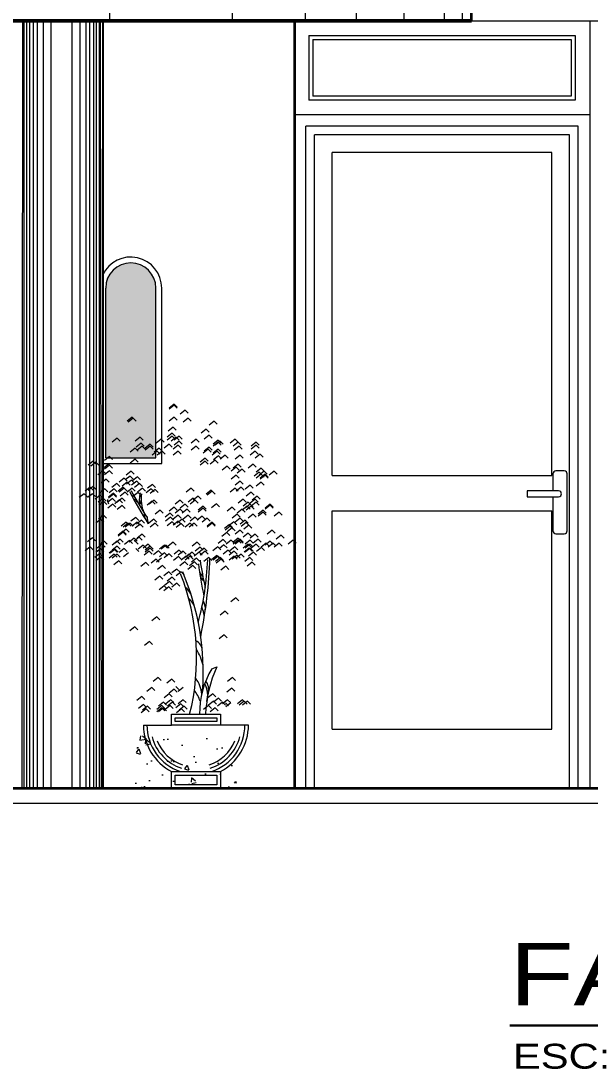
# Model space of a CAD drawing. Header units: millimetres. Extents: x 2033 to 2295, y 1536 to 1691.
# Drawn here: x 2140.839 to 2142.767, y 1627.214 to 1630.765 of the extents above; entities that cross this region are included whole.
import ezdxf

# ---------------------------------------------------------------- set-up
doc = ezdxf.new("R2010")
doc.units = ezdxf.units.MM
for name, color, linetype, lineweight in [('Detalles', 245, 'Continuous', 13), ('FACHADA', 40, 'Continuous', 35), ('muroalto', 12, 'Continuous', 50), ('murolejos', 73, 'Continuous', 18), ('MUROS BAJOS', 80, 'Continuous', 25), ('NPT', 63, 'Continuous', 15), ('Puertas y ventanas', 163, 'Continuous', 5), ('Texto S.', 7, 'Continuous', 30), ('Texturas', 8, 'Continuous', 0), ('texturasde piso', 252, 'Continuous', 0), ('Verde', 58, 'Continuous', 13)]:
    doc.layers.add(name, color=color, linetype=linetype, lineweight=lineweight)
doc.styles.add('Sta. Luisa 75 delg', font='arial.ttf', dxfattribs={"width": 1.2, "height": 0.1})

# ---------------------------------------------------------------- blocks, each defined once
blk = doc.blocks.new('verdes')
for p, q in [((738.1082, 510.6517), (738.0797, 510.6289)), ((738.1082, 510.646), (738.0797, 510.6232)), ((738.1254, 510.6346), (738.1082, 510.6517)), ((738.1254, 510.6289), (738.1082, 510.646)), ((738.1711, 510.6175), (738.1425, 510.5947)), ((738.1882, 510.6004), (738.1711, 510.6175)), ((737.8684, 510.5775), (737.8399, 510.5547)), ((737.8741, 510.5718), (737.8456, 510.549)), ((737.8855, 510.5604), (737.8684, 510.5775)), ((737.8912, 510.5547), (737.8741, 510.5718)), ((738.1082, 510.5775), (738.0797, 510.5547)), ((738.1254, 510.5604), (738.1082, 510.5775)), ((738.1882, 510.5718), (738.1596, 510.549)), ((738.2053, 510.5547), (738.1882, 510.5718)), ((738.3367, 510.5547), (738.3081, 510.5319)), ((738.3367, 510.5547), (738.3081, 510.5319)), ((738.3538, 510.5376), (738.3367, 510.5547)), ((738.3538, 510.5376), (738.3367, 510.5547)), ((738.1025, 510.5206), (738.074, 510.4978)), ((738.1197, 510.5035), (738.1025, 510.5206)), ((738.291, 510.5092), (738.2624, 510.4864)), ((738.3081, 510.4921), (738.291, 510.5092)), ((737.7828, 510.4579), (737.7542, 510.435)), ((737.7999, 510.4407), (737.7828, 510.4579)), ((737.9141, 510.4636), (737.8855, 510.4407)), ((737.9198, 510.4293), (737.8912, 510.4065)), ((737.9312, 510.4464), (737.9141, 510.4636)), ((737.9369, 510.4122), (737.9198, 510.4293)), ((738.034, 510.4522), (738.0055, 510.4293)), ((738.0511, 510.435), (738.034, 510.4522)), ((738.0968, 510.4864), (738.0683, 510.4636)), ((738.0968, 510.4693), (738.0683, 510.4464)), ((738.1197, 510.4636), (738.0911, 510.4407)), ((738.114, 510.4693), (738.0968, 510.4864)), ((738.114, 510.4522), (738.0968, 510.4693)), ((738.1368, 510.4693), (738.1082, 510.4464)), ((738.1368, 510.4407), (738.1082, 510.4179)), ((738.1368, 510.4464), (738.1197, 510.4636)), ((738.1539, 510.4522), (738.1368, 510.4693)), ((738.1539, 510.4236), (738.1368, 510.4407)), ((738.2339, 510.4522), (738.2053, 510.4293)), ((738.251, 510.435), (738.2339, 510.4522)), ((738.3081, 510.475), (738.2796, 510.4522)), ((738.3252, 510.4579), (738.3081, 510.475)), ((738.3595, 510.4464), (738.331, 510.4236)), ((738.3595, 510.435), (738.331, 510.4122)), ((738.3709, 510.4407), (738.3424, 510.4179)), ((738.3766, 510.4293), (738.3595, 510.4464)), ((738.3766, 510.4179), (738.3595, 510.435)), ((738.3881, 510.4236), (738.3709, 510.4407)), ((738.4566, 510.4522), (738.428, 510.4293)), ((738.4737, 510.435), (738.4452, 510.4122)), ((738.4737, 510.435), (738.4566, 510.4522)), ((738.4908, 510.4179), (738.4737, 510.435)), ((738.5765, 510.435), (738.548, 510.4122)), ((738.5936, 510.4179), (738.5765, 510.435)), ((737.8855, 510.4008), (737.857, 510.378)), ((737.9027, 510.3837), (737.8855, 510.4008)), ((737.9255, 510.4122), (737.897, 510.3894)), ((737.9426, 510.3951), (737.9255, 510.4122)), ((737.9712, 510.4236), (737.9426, 510.4008)), ((737.9712, 510.4122), (737.9426, 510.3894)), ((737.9883, 510.4065), (737.9712, 510.4236)), ((737.9883, 510.3951), (737.9712, 510.4122)), ((738.0112, 510.3837), (737.9826, 510.3608)), ((738.0226, 510.4008), (737.994, 510.378)), ((738.0283, 510.3666), (738.0112, 510.3837)), ((738.0397, 510.3837), (738.0112, 510.3608)), ((738.0397, 510.3837), (738.0226, 510.4008)), ((738.0569, 510.3666), (738.0397, 510.3837)), ((738.0797, 510.4236), (738.0511, 510.4008)), ((738.0968, 510.4065), (738.0797, 510.4236)), ((738.1311, 510.4179), (738.1025, 510.3951)), ((738.1311, 510.3837), (738.1025, 510.3608)), ((738.1482, 510.4008), (738.1311, 510.4179)), ((738.1482, 510.3666), (738.1311, 510.3837)), ((738.2339, 510.4122), (738.2053, 510.3894)), ((738.251, 510.3951), (738.2339, 510.4122)), ((738.3024, 510.3951), (738.2739, 510.3723)), ((738.3081, 510.4065), (738.2796, 510.3837)), ((738.3195, 510.378), (738.3024, 510.3951)), ((738.3252, 510.3894), (738.3081, 510.4065)), ((738.3538, 510.3837), (738.3252, 510.3608)), ((738.3595, 510.3951), (738.331, 510.3723)), ((738.3709, 510.3666), (738.3538, 510.3837)), ((738.3766, 510.378), (738.3595, 510.3951)), ((738.4794, 510.4122), (738.4509, 510.3894)), ((738.4966, 510.3951), (738.4794, 510.4122)), ((738.5708, 510.3837), (738.5422, 510.3608)), ((738.5765, 510.4179), (738.548, 510.3951)), ((738.5879, 510.3666), (738.5708, 510.3837)), ((738.5936, 510.4008), (738.5765, 510.4179)), ((737.645, 510.3258), (737.6165, 510.3029)), ((737.6616, 510.3203), (737.633, 510.2974)), ((737.6622, 510.3086), (737.645, 510.3258)), ((737.6787, 510.3031), (737.6616, 510.3203)), ((737.7332, 510.3092), (737.7046, 510.2864)), ((737.7387, 510.3533), (737.7101, 510.3305)), ((737.7503, 510.2921), (737.7332, 510.3092)), ((737.7558, 510.3362), (737.7387, 510.3533)), ((737.8855, 510.338), (737.857, 510.3152)), ((737.9027, 510.3209), (737.8855, 510.338)), ((738.2853, 510.3437), (738.2567, 510.3209)), ((738.2853, 510.3437), (738.2567, 510.3209)), ((738.2853, 510.3266), (738.2567, 510.3038)), ((738.3024, 510.3266), (738.2853, 510.3437)), ((738.3024, 510.3266), (738.2853, 510.3437)), ((738.3024, 510.3095), (738.2853, 510.3266)), ((738.3422, 510.3318), (738.3136, 510.309)), ((738.3626, 510.3573), (738.334, 510.3345)), ((738.3593, 510.3147), (738.3422, 510.3318)), ((738.3797, 510.3402), (738.3626, 510.3573)), ((738.3995, 510.3608), (738.3709, 510.338)), ((738.4166, 510.3437), (738.3995, 510.3608)), ((738.4737, 510.3095), (738.4452, 510.2867)), ((738.4851, 510.3608), (738.4566, 510.338)), ((738.4908, 510.2924), (738.4737, 510.3095)), ((738.5023, 510.3437), (738.4851, 510.3608)), ((738.5594, 510.3095), (738.5308, 510.2867)), ((738.5765, 510.2924), (738.5594, 510.3095)), ((738.5993, 510.3666), (738.5708, 510.3437)), ((738.6165, 510.3494), (738.5993, 510.3666)), ((737.7001, 510.2707), (737.6716, 510.2479)), ((737.7173, 510.2536), (737.7001, 510.2707)), ((737.7387, 510.3037), (737.7101, 510.2809)), ((737.7387, 510.2707), (737.7101, 510.2479)), ((737.7558, 510.2866), (737.7387, 510.3037)), ((737.7558, 510.2536), (737.7387, 510.2707)), ((737.8625, 510.2695), (737.834, 510.2467)), ((737.8796, 510.2524), (737.8625, 510.2695)), ((738.4109, 510.2981), (738.3824, 510.2752)), ((738.428, 510.281), (738.4109, 510.2981)), ((738.4623, 510.2924), (738.4337, 510.2695)), ((738.4794, 510.2752), (738.4623, 510.2924)), ((738.4966, 510.281), (738.468, 510.2581)), ((738.5137, 510.2638), (738.4966, 510.281)), ((738.5936, 510.2638), (738.5651, 510.241)), ((738.6051, 510.2867), (738.5765, 510.2638)), ((738.6051, 510.2524), (738.5765, 510.2296)), ((738.6222, 510.2695), (738.5936, 510.2467)), ((738.6108, 510.2467), (738.5936, 510.2638)), ((738.6279, 510.2524), (738.5993, 510.2296)), ((738.6279, 510.2524), (738.5993, 510.2296)), ((738.6222, 510.2695), (738.6051, 510.2867)), ((738.6222, 510.2353), (738.6051, 510.2524)), ((738.6393, 510.2524), (738.6222, 510.2695)), ((738.645, 510.2353), (738.6279, 510.2524)), ((738.645, 510.2353), (738.6279, 510.2524)), ((738.6793, 510.2695), (738.6507, 510.2467)), ((738.6964, 510.2524), (738.6793, 510.2695)), ((737.7199, 510.2239), (737.6914, 510.2011)), ((737.7371, 510.2068), (737.7199, 510.2239)), ((737.7816, 510.1994), (737.753, 510.1766)), ((737.7987, 510.1823), (737.7816, 510.1994)), ((737.8227, 510.2296), (737.7942, 510.2068)), ((737.8399, 510.2068), (737.8113, 510.1839)), ((737.8399, 510.2125), (737.8227, 510.2296)), ((737.8565, 510.2417), (737.828, 510.2189)), ((737.8645, 510.2179), (737.8359, 510.1951)), ((737.857, 510.1896), (737.8399, 510.2068)), ((737.8737, 510.2246), (737.8565, 510.2417)), ((737.8816, 510.2008), (737.8645, 510.2179)), ((737.8943, 510.212), (737.8657, 510.1891)), ((737.8982, 510.2378), (737.8697, 510.2149)), ((737.9102, 510.1981), (737.8816, 510.1753)), ((737.9114, 510.1949), (737.8943, 510.212)), ((737.9154, 510.2207), (737.8982, 510.2378)), ((737.9273, 510.181), (737.9102, 510.1981)), ((737.9856, 510.1941), (737.9571, 510.1713)), ((738.0027, 510.177), (737.9856, 510.1941)), ((738.4623, 510.2467), (738.4337, 510.2239)), ((738.4851, 510.2125), (738.4566, 510.1896)), ((738.4794, 510.2296), (738.4623, 510.2467)), ((738.5023, 510.1954), (738.4851, 510.2125)), ((738.5422, 510.1896), (738.5137, 510.1668)), ((738.5594, 510.1725), (738.5422, 510.1896)), ((738.6051, 510.2068), (738.5765, 510.1839)), ((738.6279, 510.2467), (738.5993, 510.2239)), ((738.6222, 510.1896), (738.6051, 510.2068)), ((738.645, 510.2296), (738.6279, 510.2467)), ((737.5949, 510.1408), (737.5664, 510.118)), ((737.612, 510.1237), (737.5949, 510.1408)), ((737.6285, 510.1771), (737.6, 510.1543)), ((737.6418, 510.1408), (737.6132, 510.118)), ((737.645, 510.1826), (737.6165, 510.1598)), ((737.6457, 510.16), (737.6285, 510.1771)), ((737.6589, 510.1237), (737.6418, 510.1408)), ((737.6622, 510.1655), (737.645, 510.1826)), ((737.6857, 510.1326), (737.6571, 510.1098)), ((737.7121, 510.1689), (737.6835, 510.1461)), ((737.7028, 510.1155), (737.6857, 510.1326)), ((737.7292, 510.1518), (737.7121, 510.1689)), ((737.7612, 510.1434), (737.7326, 510.1206)), ((737.7612, 510.1383), (737.7326, 510.1155)), ((737.7663, 510.1689), (737.7377, 510.146)), ((737.7783, 510.1263), (737.7612, 510.1434)), ((737.7783, 510.1212), (737.7612, 510.1383)), ((737.7834, 510.1517), (737.7663, 510.1689)), ((737.817, 510.1782), (737.7885, 510.1554)), ((737.8227, 510.1725), (737.7942, 510.1497)), ((737.8284, 510.1497), (737.7999, 510.1269)), ((737.8284, 510.1497), (737.7999, 510.1269)), ((737.8341, 510.1611), (737.817, 510.1782)), ((737.8399, 510.1554), (737.8227, 510.1725)), ((737.8456, 510.1326), (737.8284, 510.1497)), ((737.8684, 510.1725), (737.8399, 510.1497)), ((737.8855, 510.1554), (737.8684, 510.1725)), ((737.902, 510.1479), (737.88, 510.1302)), ((737.928, 510.1723), (737.8995, 510.1495)), ((737.9191, 510.1308), (737.902, 510.1479)), ((737.9452, 510.1552), (737.928, 510.1723)), ((737.9777, 510.1683), (737.9491, 510.1455)), ((737.9995, 510.1644), (737.971, 510.1415)), ((737.9948, 510.1512), (737.9777, 510.1683)), ((738.0166, 510.1472), (737.9995, 510.1644)), ((738.2053, 510.1725), (738.1768, 510.1497)), ((738.2225, 510.1554), (738.2053, 510.1725)), ((738.3195, 510.1611), (738.291, 510.1383)), ((738.3252, 510.1554), (738.2967, 510.1326)), ((738.3367, 510.144), (738.3195, 510.1611)), ((738.3424, 510.1383), (738.3252, 510.1554)), ((738.4566, 510.1725), (738.428, 510.1497)), ((738.4737, 510.1554), (738.4566, 510.1725)), ((738.4908, 510.1782), (738.4623, 510.1554)), ((738.508, 510.1611), (738.4908, 510.1782)), ((738.548, 510.1497), (738.5194, 510.1269)), ((738.5651, 510.1326), (738.548, 510.1497)), ((737.7028, 510.1155), (737.6743, 510.0926)), ((737.7071, 510.0956), (737.6785, 510.0728)), ((737.7199, 510.0983), (737.7028, 510.1155)), ((737.7242, 510.0785), (737.7071, 510.0956)), ((737.7557, 510.1126), (737.7272, 510.0898)), ((737.7582, 510.081), (737.7296, 510.0582)), ((737.7729, 510.0955), (737.7557, 510.1126)), ((737.7753, 510.0639), (737.7582, 510.081)), ((737.7971, 510.1053), (737.7686, 510.0825)), ((737.8117, 510.1151), (737.7832, 510.0923)), ((737.8117, 510.0737), (737.7832, 510.0509)), ((737.8142, 510.0882), (737.7971, 510.1053)), ((737.8288, 510.098), (737.8117, 510.1151)), ((737.8288, 510.0566), (737.8117, 510.0737)), ((737.9826, 510.0983), (737.9541, 510.0755)), ((737.994, 510.104), (737.9655, 510.0812)), ((737.9997, 510.0812), (737.9826, 510.0983)), ((738.0112, 510.0869), (737.994, 510.104)), ((738.1425, 510.104), (738.114, 510.0812)), ((738.1596, 510.0869), (738.1425, 510.104)), ((738.1711, 510.0812), (738.1425, 510.0584)), ((738.1882, 510.0641), (738.1711, 510.0812)), ((738.2167, 510.1155), (738.1882, 510.0926)), ((738.2282, 510.104), (738.1996, 510.0812)), ((738.2453, 510.1269), (738.2167, 510.104)), ((738.2339, 510.0983), (738.2167, 510.1155)), ((738.2453, 510.0869), (738.2282, 510.104)), ((738.2624, 510.1098), (738.2453, 510.1269)), ((738.2739, 510.0698), (738.2453, 510.047)), ((738.291, 510.0527), (738.2739, 510.0698)), ((738.3501, 510.0836), (738.3215, 510.0607)), ((738.3672, 510.0664), (738.3501, 510.0836)), ((738.5023, 510.1098), (738.4737, 510.0869)), ((738.5251, 510.0698), (738.4966, 510.047)), ((738.5194, 510.0926), (738.5023, 510.1098)), ((738.5308, 510.0926), (738.5023, 510.0698)), ((738.5422, 510.0812), (738.5137, 510.0584)), ((738.548, 510.0698), (738.5194, 510.047)), ((738.5422, 510.0527), (738.5251, 510.0698)), ((738.548, 510.0755), (738.5308, 510.0926)), ((738.5708, 510.1098), (738.5422, 510.0869)), ((738.5594, 510.0641), (738.5422, 510.0812)), ((738.5765, 510.0926), (738.548, 510.0698)), ((738.5651, 510.0527), (738.548, 510.0698)), ((738.5822, 510.1269), (738.5537, 510.104)), ((738.5879, 510.0926), (738.5708, 510.1098)), ((738.5936, 510.0755), (738.5765, 510.0926)), ((738.5993, 510.1098), (738.5822, 510.1269)), ((738.6565, 510.0812), (738.6279, 510.0584)), ((738.6565, 510.0755), (738.6279, 510.0527)), ((738.6736, 510.0641), (738.6565, 510.0812)), ((738.6736, 510.0584), (738.6565, 510.0755)), ((737.7056, 510.0175), (737.6771, 509.9947)), ((737.7228, 510.0004), (737.7056, 510.0175)), ((738.0283, 510.047), (737.9997, 510.0242)), ((738.0454, 510.0299), (738.0283, 510.047)), ((738.0854, 510.0299), (738.0569, 510.007)), ((738.1082, 510.0641), (738.0797, 510.0413)), ((738.1025, 510.0127), (738.0854, 510.0299)), ((738.1311, 510.0184), (738.1025, 509.9956)), ((738.1254, 510.047), (738.1082, 510.0641)), ((738.1425, 510.0527), (738.114, 510.0299)), ((738.1482, 510.0013), (738.1311, 510.0184)), ((738.1596, 510.0356), (738.1425, 510.0527)), ((738.1825, 510.0527), (738.1539, 510.0299)), ((738.1882, 510.0184), (738.1596, 509.9956)), ((738.1996, 510.0356), (738.1825, 510.0527)), ((738.2053, 510.0013), (738.1882, 510.0184)), ((738.2681, 510.0127), (738.2396, 509.9899)), ((738.2739, 510.0584), (738.2453, 510.0356)), ((738.2739, 510.0584), (738.2453, 510.0356)), ((738.2853, 509.9956), (738.2681, 510.0127)), ((738.291, 510.0413), (738.2739, 510.0584)), ((738.291, 510.0413), (738.2739, 510.0584)), ((738.4395, 510.0641), (738.4109, 510.0413)), ((738.4566, 510.047), (738.4395, 510.0641)), ((738.468, 510.0242), (738.4395, 510.0013)), ((738.4966, 510.0527), (738.468, 510.0299)), ((738.4851, 510.007), (738.468, 510.0242)), ((738.5137, 510.0356), (738.4966, 510.0527)), ((738.5594, 510.0242), (738.5308, 510.0013)), ((738.5765, 510.007), (738.5594, 510.0242)), ((738.6165, 510.047), (738.5879, 510.0242)), ((738.6165, 510.0356), (738.5879, 510.0127)), ((738.6336, 510.0299), (738.6165, 510.047)), ((738.6336, 510.0184), (738.6165, 510.0356)), ((738.7078, 510.0356), (738.6793, 510.0127)), ((738.725, 510.0184), (738.7078, 510.0356)), ((737.6891, 509.9955), (737.6606, 509.9727)), ((737.7062, 509.9784), (737.6891, 509.9955)), ((737.8341, 509.9785), (737.8056, 509.9557)), ((737.8456, 509.9728), (737.817, 509.95)), ((737.857, 509.9728), (737.8284, 509.95)), ((737.8513, 509.9614), (737.8341, 509.9785)), ((737.8627, 509.9557), (737.8456, 509.9728)), ((737.8741, 509.9557), (737.857, 509.9728)), ((737.8896, 510.0056), (737.861, 509.9828)), ((737.8969, 509.9789), (737.8683, 509.9561)), ((737.9141, 509.9671), (737.8855, 509.9443)), ((737.9067, 509.9885), (737.8896, 510.0056)), ((737.9212, 509.9886), (737.8927, 509.9658)), ((737.914, 509.9618), (737.8969, 509.9789)), ((737.9312, 509.95), (737.9141, 509.9671)), ((737.9384, 509.9715), (737.9212, 509.9886)), ((737.9918, 509.9959), (737.9632, 509.9731)), ((737.9991, 509.9716), (737.9705, 509.9488)), ((738.0089, 509.9788), (737.9918, 509.9959)), ((738.0162, 509.9545), (737.9991, 509.9716)), ((738.0873, 510.0059), (738.0588, 509.983)), ((738.0975, 509.9804), (738.069, 509.9576)), ((738.1045, 509.9888), (738.0873, 510.0059)), ((738.1147, 509.9633), (738.0975, 509.9804)), ((738.1311, 509.9842), (738.1025, 509.9614)), ((738.1485, 509.9702), (738.1199, 509.9474)), ((738.1539, 509.9956), (738.1254, 509.9728)), ((738.1482, 509.9671), (738.1311, 509.9842)), ((738.1656, 509.9531), (738.1485, 509.9702)), ((738.1711, 509.9785), (738.1539, 509.9956)), ((738.1996, 509.9728), (738.1711, 509.95)), ((738.2225, 509.9728), (738.1939, 509.95)), ((738.2282, 510.007), (738.1996, 509.9842)), ((738.2167, 509.9557), (738.1996, 509.9728)), ((738.2396, 509.9557), (738.2225, 509.9728)), ((738.2453, 509.9899), (738.2282, 510.007)), ((738.2967, 510.0013), (738.2681, 509.9785)), ((738.3138, 509.9842), (738.2967, 510.0013)), ((738.3252, 509.9785), (738.2967, 509.9557)), ((738.3252, 509.9728), (738.2967, 509.95)), ((738.3424, 509.9614), (738.3252, 509.9785)), ((738.3424, 509.9557), (738.3252, 509.9728)), ((738.4237, 509.9651), (738.3952, 509.9423)), ((738.4288, 509.9549), (738.4003, 509.9321)), ((738.4492, 509.9804), (738.4206, 509.9576)), ((738.4408, 509.948), (738.4237, 509.9651)), ((738.4459, 509.9378), (738.4288, 509.9549)), ((738.4663, 509.9633), (738.4492, 509.9804)), ((738.4851, 510.0013), (738.4566, 509.9785)), ((738.5023, 509.9842), (738.4851, 510.0013)), ((738.5137, 509.9899), (738.4851, 509.9671)), ((738.5205, 509.9753), (738.492, 509.9525)), ((738.5358, 509.96), (738.5073, 509.9372)), ((738.5308, 509.9728), (738.5137, 509.9899)), ((738.5377, 509.9582), (738.5205, 509.9753)), ((738.553, 509.9429), (738.5358, 509.96)), ((737.817, 509.9271), (737.7885, 509.9043)), ((737.817, 509.9214), (737.7885, 509.8986)), ((737.8341, 509.9386), (737.8056, 509.9157)), ((737.8341, 509.91), (737.817, 509.9271)), ((737.8341, 509.9043), (737.817, 509.9214)), ((737.8513, 509.9214), (737.8341, 509.9386)), ((737.9084, 509.8929), (737.8798, 509.8701)), ((737.9255, 509.91), (737.897, 509.8872)), ((737.9255, 509.8758), (737.9084, 509.8929)), ((737.9426, 509.8929), (737.9255, 509.91)), ((738.4084, 509.9193), (738.3799, 509.8965)), ((738.4256, 509.9022), (738.4084, 509.9193)), ((738.439, 509.9448), (738.4104, 509.9219)), ((738.4561, 509.9276), (738.439, 509.9448)), ((738.4851, 509.9328), (738.4566, 509.91)), ((738.5023, 509.9157), (738.4851, 509.9328)), ((738.5308, 509.9157), (738.5023, 509.8929)), ((738.548, 509.8986), (738.5308, 509.9157)), ((738.5708, 509.91), (738.5422, 509.8872)), ((738.5879, 509.8929), (738.5708, 509.91)), ((738.6679, 509.9328), (738.6393, 509.91)), ((738.685, 509.9157), (738.6679, 509.9328)), ((738.7193, 509.9043), (738.6907, 509.8815)), ((738.7364, 509.8872), (738.7193, 509.9043)), ((737.6277, 509.8364), (737.5992, 509.8136)), ((737.6418, 509.8879), (737.6132, 509.8651)), ((737.6449, 509.8193), (737.6277, 509.8364)), ((737.6589, 509.8708), (737.6418, 509.8879)), ((737.6971, 509.853), (737.6685, 509.8301)), ((737.7085, 509.8701), (737.68, 509.8473)), ((737.7142, 509.8358), (737.6971, 509.853)), ((737.7256, 509.853), (737.7085, 509.8701)), ((737.7828, 509.8701), (737.7542, 509.8473)), ((737.7828, 509.8415), (737.7542, 509.8187)), ((737.7999, 509.8815), (737.7713, 509.8587)), ((737.7999, 509.853), (737.7828, 509.8701)), ((737.7999, 509.8244), (737.7828, 509.8415)), ((737.817, 509.8644), (737.7999, 509.8815)), ((737.8529, 509.8735), (737.8244, 509.8506)), ((737.8798, 509.8872), (737.8513, 509.8644)), ((737.87, 509.8563), (737.8529, 509.8735)), ((737.897, 509.8701), (737.8798, 509.8872)), ((737.9027, 509.853), (737.8855, 509.8701)), ((737.9312, 509.8473), (737.9027, 509.8244)), ((737.9598, 509.853), (737.9312, 509.8301)), ((737.9484, 509.8301), (737.9312, 509.8473)), ((737.9712, 509.8415), (737.9426, 509.8187)), ((737.9712, 509.8301), (737.9426, 509.8073)), ((737.9769, 509.8358), (737.9598, 509.853)), ((737.9883, 509.8244), (737.9712, 509.8415)), ((737.9883, 509.813), (737.9712, 509.8301)), ((738.0526, 509.8469), (738.0241, 509.8241)), ((738.0626, 509.8473), (738.034, 509.8244)), ((738.0698, 509.8298), (738.0526, 509.8469)), ((738.0797, 509.8301), (738.0626, 509.8473)), ((738.1025, 509.8644), (738.074, 509.8415)), ((738.1197, 509.8473), (738.1025, 509.8644)), ((738.2396, 509.8644), (738.211, 509.8415)), ((738.2567, 509.8358), (738.2282, 509.813)), ((738.2567, 509.8473), (738.2396, 509.8644)), ((738.2796, 509.8301), (738.251, 509.8073)), ((738.2739, 509.8187), (738.2567, 509.8358)), ((738.2967, 509.813), (738.2796, 509.8301)), ((738.3575, 509.8378), (738.3289, 509.815)), ((738.3746, 509.8207), (738.3575, 509.8378)), ((738.388, 509.8786), (738.3595, 509.8557)), ((738.3931, 509.848), (738.3646, 509.8252)), ((738.4052, 509.8614), (738.388, 509.8786)), ((738.4103, 509.8309), (738.3931, 509.848)), ((738.4337, 509.8758), (738.4052, 509.853)), ((738.4543, 509.8378), (738.4257, 509.815)), ((738.4509, 509.8587), (738.4337, 509.8758)), ((738.4737, 509.8872), (738.4452, 509.8644)), ((738.4737, 509.8758), (738.4452, 509.853)), ((738.4714, 509.8207), (738.4543, 509.8378)), ((738.4851, 509.8815), (738.4566, 509.8587)), ((738.4851, 509.8758), (738.4566, 509.853)), ((738.4908, 509.8701), (738.4737, 509.8872)), ((738.4908, 509.8587), (738.4737, 509.8758)), ((738.5023, 509.8644), (738.4851, 509.8815)), ((738.5023, 509.8587), (738.4851, 509.8758)), ((738.5308, 509.853), (738.5023, 509.8301)), ((738.5374, 509.8304), (738.5088, 509.8075)), ((738.5422, 509.8758), (738.5137, 509.853)), ((738.5422, 509.853), (738.5137, 509.8301)), ((738.5429, 509.8304), (738.5143, 509.8075)), ((738.548, 509.8358), (738.5308, 509.853)), ((738.5545, 509.8132), (738.5374, 509.8304)), ((738.5594, 509.8587), (738.5422, 509.8758)), ((738.5594, 509.8358), (738.5422, 509.853)), ((738.56, 509.8132), (738.5429, 509.8304)), ((738.5766, 509.8531), (738.5481, 509.8303)), ((738.5879, 509.8815), (738.5594, 509.8587)), ((738.5879, 509.8815), (738.5594, 509.8587)), ((738.5937, 509.836), (738.5766, 509.8531)), ((738.6072, 509.8327), (738.5786, 509.8099)), ((738.6051, 509.8644), (738.5879, 509.8815)), ((738.6051, 509.8644), (738.5879, 509.8815)), ((738.6336, 509.8587), (738.6051, 509.8358)), ((738.6243, 509.8156), (738.6072, 509.8327)), ((738.6565, 509.8701), (738.6279, 509.8473)), ((738.6507, 509.8415), (738.6336, 509.8587)), ((738.6736, 509.8587), (738.645, 509.8358)), ((738.6736, 509.853), (738.6565, 509.8701)), ((738.6907, 509.8415), (738.6736, 509.8587)), ((738.7091, 509.8582), (738.6806, 509.8354)), ((738.7262, 509.8411), (738.7091, 509.8582)), ((738.7878, 509.8758), (738.7592, 509.853)), ((738.8049, 509.8587), (738.7878, 509.8758)), ((737.684, 509.7989), (737.6554, 509.7761)), ((737.6887, 509.7802), (737.6601, 509.7573)), ((737.6898, 509.8276), (737.6613, 509.8048)), ((737.7011, 509.7818), (737.684, 509.7989)), ((737.7058, 509.7631), (737.6887, 509.7802)), ((737.707, 509.8105), (737.6898, 509.8276)), ((737.7656, 509.8244), (737.7371, 509.8016)), ((737.7656, 509.7959), (737.7371, 509.7731)), ((737.7713, 509.8244), (737.7428, 509.8016)), ((737.7828, 509.7959), (737.7542, 509.7731)), ((737.7828, 509.8073), (737.7656, 509.8244)), ((737.7828, 509.7788), (737.7656, 509.7959)), ((737.7885, 509.8073), (737.7713, 509.8244)), ((737.7999, 509.7788), (737.7828, 509.7959)), ((737.8223, 509.8276), (737.7938, 509.8048)), ((737.8478, 509.8022), (737.8193, 509.7793)), ((737.8395, 509.8105), (737.8223, 509.8276)), ((737.9057, 509.8105), (737.8886, 509.8276)), ((737.9655, 509.813), (737.9369, 509.7902)), ((737.9826, 509.7959), (737.9655, 509.813)), ((738.0196, 509.8139), (737.991, 509.791)), ((738.0364, 509.7716), (738.0078, 509.7488)), ((738.0367, 509.7967), (738.0196, 509.8139)), ((738.0526, 509.8028), (738.0241, 509.78)), ((738.0802, 509.7973), (738.0516, 509.7745)), ((738.0698, 509.7857), (738.0526, 509.8028)), ((738.0973, 509.7802), (738.0802, 509.7973)), ((738.1332, 509.7818), (738.1047, 509.759)), ((738.1368, 509.8187), (738.1082, 509.7959)), ((738.1596, 509.813), (738.1311, 509.7902)), ((738.1503, 509.7647), (738.1332, 509.7818)), ((738.1539, 509.8016), (738.1368, 509.8187)), ((738.1768, 509.7845), (738.1482, 509.7617)), ((738.1768, 509.7959), (738.1596, 509.813)), ((738.1939, 509.7959), (738.1654, 509.7731)), ((738.1996, 509.7845), (738.1711, 509.7617)), ((738.1939, 509.7674), (738.1768, 509.7845)), ((738.211, 509.8073), (738.1825, 509.7845)), ((738.211, 509.7788), (738.1939, 509.7959)), ((738.2167, 509.7674), (738.1996, 509.7845)), ((738.2351, 509.7716), (738.2066, 509.7488)), ((738.2282, 509.7902), (738.211, 509.8073)), ((738.251, 509.8073), (738.2225, 509.7845)), ((738.2523, 509.7545), (738.2351, 509.7716)), ((738.2681, 509.7902), (738.251, 509.8073)), ((738.2853, 509.813), (738.2567, 509.7902)), ((738.3065, 509.7767), (738.2779, 509.7539)), ((738.3024, 509.7959), (738.2853, 509.813)), ((738.3236, 509.7596), (738.3065, 509.7767)), ((738.3524, 509.7869), (738.3238, 509.7641)), ((738.3595, 509.7845), (738.331, 509.7617)), ((738.3727, 509.7767), (738.3442, 509.7539)), ((738.3695, 509.7698), (738.3524, 509.7869)), ((738.3766, 509.7674), (738.3595, 509.7845)), ((738.3899, 509.7596), (738.3727, 509.7767)), ((738.4166, 509.8187), (738.3881, 509.7959)), ((738.4337, 509.8016), (738.4166, 509.8187)), ((738.4509, 509.813), (738.4223, 509.7902)), ((738.4509, 509.7845), (738.4223, 509.7617)), ((738.468, 509.7902), (738.4395, 509.7674)), ((738.468, 509.7959), (738.4509, 509.813)), ((738.468, 509.7674), (738.4509, 509.7845)), ((738.4908, 509.7959), (738.4623, 509.7731)), ((738.4851, 509.7731), (738.468, 509.7902)), ((738.508, 509.7788), (738.4908, 509.7959)), ((738.5409, 509.7767), (738.5124, 509.7539)), ((738.5613, 509.8072), (738.5328, 509.7844)), ((738.5581, 509.7596), (738.5409, 509.7767)), ((738.5784, 509.7901), (738.5613, 509.8072)), ((737.7918, 509.7568), (737.7632, 509.7339)), ((737.8089, 509.7396), (737.7918, 509.7568)), ((737.9465, 509.7474), (737.9179, 509.7246)), ((737.9636, 509.7303), (737.9465, 509.7474)), ((738.0055, 509.7674), (737.9769, 509.7445)), ((738.0226, 509.7502), (738.0055, 509.7674)), ((738.0415, 509.7309), (738.0129, 509.708)), ((738.0586, 509.7137), (738.0415, 509.7309)), ((738.123, 509.7105), (738.0945, 509.6877)), ((738.1402, 509.6934), (738.123, 509.7105)), ((738.1689, 509.7512), (738.1403, 509.7284)), ((738.186, 509.7341), (738.1689, 509.7512)), ((738.2148, 509.7309), (738.1862, 509.708)), ((738.2249, 509.7512), (738.1964, 509.7284)), ((738.2319, 509.7137), (738.2148, 509.7309)), ((738.2421, 509.7341), (738.2249, 509.7512)), ((738.3778, 509.7665), (738.3493, 509.7437)), ((738.4033, 509.7258), (738.3748, 509.7029)), ((738.395, 509.7494), (738.3778, 509.7665)), ((738.4205, 509.7086), (738.4033, 509.7258)), ((738.5537, 509.7502), (738.5251, 509.7274)), ((738.5708, 509.7331), (738.5537, 509.7502)), ((738.0262, 509.6697), (737.9976, 509.6469)), ((738.0433, 509.6526), (738.0262, 509.6697)), ((738.0772, 509.6952), (738.0486, 509.6724)), ((738.0975, 509.6646), (738.069, 509.6418)), ((738.0943, 509.6781), (738.0772, 509.6952)), ((738.1147, 509.6475), (738.0975, 509.6646)), ((738.1485, 509.6952), (738.1199, 509.6724)), ((738.1656, 509.6781), (738.1485, 509.6952)), ((738.0517, 509.6137), (738.0231, 509.5909)), ((738.0772, 509.6086), (738.0486, 509.5858)), ((738.0688, 509.5966), (738.0517, 509.6137)), ((738.0822, 509.6392), (738.0537, 509.6164)), ((738.0943, 509.5915), (738.0772, 509.6086)), ((738.0994, 509.6221), (738.0822, 509.6392)), ((738.123, 509.629), (738.0945, 509.6062)), ((738.1402, 509.6119), (738.123, 509.629)), ((738.4601, 509.5449), (738.4316, 509.5221)), ((738.4773, 509.5278), (738.4601, 509.5449)), ((738.3992, 509.4699), (738.3707, 509.4471)), ((738.4163, 509.4528), (738.3992, 509.4699)), ((738.0102, 509.4372), (737.9816, 509.4143)), ((738.0273, 509.42), (738.0102, 509.4372)), ((737.8836, 509.3809), (737.8551, 509.3581)), ((737.9008, 509.3638), (737.8836, 509.3809)), ((737.968, 509.2966), (737.9394, 509.2738)), ((737.9851, 509.2795), (737.968, 509.2966)), ((738.3945, 509.3341), (738.366, 509.3113)), ((738.4117, 509.317), (738.3945, 509.3341)), ((738.3228, 509.141), (738.3517, 509.1522)), ((738.018, 509.0905), (737.9894, 509.0677)), ((738.0351, 509.0734), (738.018, 509.0905)), ((738.0946, 509.0812), (738.066, 509.0583)), ((738.1117, 509.0641), (738.0946, 509.0812)), ((738.4414, 509.0905), (738.4128, 509.0677)), ((738.4585, 509.0734), (738.4414, 509.0905)), ((737.9805, 509.0343), (737.9519, 509.0115)), ((737.9976, 509.0172), (737.9805, 509.0343)), ((738.0805, 508.9969), (738.0519, 508.974)), ((738.1086, 509.025), (738.0801, 509.0021)), ((738.0976, 508.9797), (738.0805, 508.9969)), ((738.1257, 509.0078), (738.1086, 509.025)), ((738.1351, 509.0219), (738.118, 509.039)), ((738.1602, 509.0343), (738.1316, 509.0115)), ((738.3289, 508.9969), (738.3004, 508.974)), ((738.346, 508.9797), (738.3289, 508.9969)), ((738.4383, 509.0296), (738.4097, 509.0068)), ((738.4554, 509.0125), (738.4383, 509.0296)), ((737.9243, 508.9828), (737.8957, 508.96)), ((737.9336, 508.936), (737.9051, 508.9131)), ((737.9414, 508.9657), (737.9243, 508.9828)), ((737.9508, 508.9188), (737.9336, 508.936)), ((738.0383, 508.9313), (738.0098, 508.9085)), ((738.0477, 508.95), (738.0191, 508.9272)), ((738.0554, 508.9142), (738.0383, 508.9313)), ((738.0648, 508.9329), (738.0477, 508.95)), ((738.0852, 508.9313), (738.0566, 508.9085)), ((738.0899, 508.9641), (738.0613, 508.9412)), ((738.0992, 508.95), (738.0707, 508.9272)), ((738.1023, 508.9142), (738.0852, 508.9313)), ((738.107, 508.947), (738.0899, 508.9641)), ((738.1164, 508.9329), (738.0992, 508.95)), ((738.1461, 508.9407), (738.1176, 508.9178)), ((738.1602, 508.9641), (738.1316, 508.9412)), ((738.1632, 508.9235), (738.1461, 508.9407)), ((738.1773, 508.947), (738.1602, 508.9641)), ((738.3055, 508.9313), (738.2769, 508.9085)), ((738.3336, 508.9547), (738.305, 508.9319)), ((738.3226, 508.9142), (738.3055, 508.9313)), ((738.3617, 508.9734), (738.3332, 508.9506)), ((738.3507, 508.9376), (738.3336, 508.9547)), ((738.3852, 508.95), (738.3566, 508.9272)), ((738.3789, 508.9563), (738.3617, 508.9734)), ((738.4133, 508.9641), (738.3847, 508.9412)), ((738.4023, 508.9329), (738.3852, 508.95)), ((738.4179, 508.9282), (738.4008, 508.9453)), ((738.432, 508.9453), (738.4035, 508.9225)), ((738.4304, 508.947), (738.4133, 508.9641)), ((738.4992, 508.9641), (738.4707, 508.9412)), ((738.5086, 508.9547), (738.48, 508.9319)), ((738.5273, 508.9547), (738.4988, 508.9319)), ((738.5163, 508.947), (738.4992, 508.9641)), ((738.5257, 508.9376), (738.5086, 508.9547)), ((738.5445, 508.9376), (738.5273, 508.9547)), ((737.9477, 508.9125), (737.9191, 508.8897)), ((737.9571, 508.9266), (737.9285, 508.9038)), ((737.9648, 508.8954), (737.9477, 508.9125)), ((737.9742, 508.9095), (737.9571, 508.9266)), ((738.0383, 508.9172), (738.0098, 508.8944)), ((738.0477, 508.9172), (738.0191, 508.8944)), ((738.0554, 508.9001), (738.0383, 508.9172)), ((738.0648, 508.9001), (738.0477, 508.9172)), ((738.1508, 508.9125), (738.1222, 508.8897)), ((738.1649, 508.9266), (738.1363, 508.9038)), ((738.1679, 508.8954), (738.1508, 508.9125)), ((738.182, 508.9095), (738.1649, 508.9266)), ((738.343, 508.9172), (738.3144, 508.8944)), ((738.3601, 508.9001), (738.343, 508.9172))]:
    blk.add_line(p, q)
for centre, radius, start, end in [((739.6904, 511.0944), 2.0638, 207.15766, 213.05165), ((739.2856, 510.9116), 1.6105, 207.87658, 214.23631), ((737.8663, 510.1062), 0.0216, 22.63243, 87.93742), ((738.0544, 510.1033), 0.1455, 163.10806, 193.69346), ((737.9381, 510.1431), 0.0273, 198.97946, 228.47096), ((738.1057, 510.1092), 0.1862, 170.62724, 204.19572), ((737.7958, 510.1084), 0.0679, 181.33351, 202.18912), ((737.8655, 510.0734), 0.0385, 32.61983, 73.65463), ((737.9525, 510.1116), 0.0434, 182.78185, 224.81421), ((738.0055, 510.0244), 0.0682, 173.86148, 209.8149), ((738.2146, 510.0327), 0.2619, 185.10416, 194.15221), ((735.5629, 509.868), 2.7517, 348.5633, 358.02364), ((736.6285, 509.8319), 1.673, 345.24751, 357.60421), ((739.8387, 509.917), 1.6016, 186.33742, 193.06424), ((739.6841, 509.9442), 1.4387, 187.33141, 193.6446), ((736.9196, 509.201), 1.317, 345.91208, 21.495), ((736.816, 509.1203), 1.4586, 355.87014, 23.13716), ((738.3341, 509.7339), 0.0905, 205.96823, 226.82384), ((738.341, 509.7079), 0.092, 202.29095, 226.50553), ((738.0899, 509.5039), 0.1312, 29.68062, 50.74502), ((738.0973, 509.4391), 0.1401, 23.99162, 47.819), ((738.1958, 509.4832), 0.091, 354.81982, 30.77324), ((737.9378, 509.377), 0.3492, 10.48251, 19.53056), ((738.2114, 509.2468), 0.057, 358.25274, 67.8953), ((737.9625, 509.084), 0.3208, 13.81646, 31.66028), ((738.7713, 508.8817), 0.518, 149.95806, 180.13457), ((739.0358, 508.8481), 0.7486, 156.03026, 177.52178), ((738.1072, 508.9873), 0.1589, 2.9533, 38.52004), ((738.1663, 508.9904), 0.1336, 343.84269, 28.97153), ((738.2293, 509.0226), 0.0765, 346.15048, 38.85204), ((738.0408, 508.879), 0.2293, 19.29893, 37.09768)]:
    blk.add_arc(centre, radius, start, end)

msp = doc.modelspace()

# ---------------------------------------------------------------- hatches: boundary and pattern name
at = {"layer": 'MUROS BAJOS'}
h = msp.add_hatch(color=256, dxfattribs=at)
h.set_gradient(color1=(132, 132, 132), one_color=1, tint=1)
h.paths.add_polyline_path([(2141.1257, 1629.2853), (2141.2957, 1629.2853), (2141.2957, 1629.8603, 1), (2141.1257, 1629.8603)])
at = {"layer": 'Texturas'}
h = msp.add_hatch(dxfattribs=at)
h.set_pattern_fill('AR-SAND', color=256, scale=0.03, style=0)
h.set_pattern_definition([(37.5, (0.3077, -47.7463), (-0.04800094, 1.4682397), [0, -1.15824, 0, -1.2954, 0, -1.23825]), (7.5, (0.3077, -47.7463), (1.3485698, 2.1504753), [0, -0.62484, 0, -1.04394, 0, -0.40005]), (327.5, (-0.6296, -47.7463), (2.3729771, 0.00431155), [0, -0.381, 0, -1.3716, 0, -1.7907]), (317.5, (-0.6296, -47.7463), (2.2906694, 0.668788), [0, -0.1905, 0, -0.89916, 0, -1.0287])])
h.paths.add_polyline_path([(2146.0661, 1630.7653), (2146.0634, 1634.4653), (2142.3657, 1634.4653), (2142.3657, 1630.7653)])
h.paths.add_polyline_path([(2143.3407, 1631.8653), (2143.3407, 1633.3653), (2145.3407, 1633.3653), (2145.3407, 1631.8653)], flags=16)
h.paths.add_polyline_path([(2143.3607, 1631.8853), (2143.3607, 1633.3453), (2144.3207, 1633.3453), (2144.3207, 1631.8853)], flags=0)
h.paths.add_polyline_path([(2144.3607, 1631.8853), (2144.3607, 1633.3453), (2145.3207, 1633.3453), (2145.3207, 1631.8853)], flags=0)
h = msp.add_hatch(dxfattribs=at)
h.set_pattern_fill('AR-CONC', color=250, scale=0.000889801, angle=270, style=0)
h.set_pattern_definition([(320, (1686.61032, 1327.71499), (-0.014182614, -0.1621081), [0.01695071, -0.1864578]), (265, (1686.61032, 1327.71499), (0.17000239, 0.0313591), [0.013560567, -0.14916624]), (10.451, (1686.60914, 1327.70148), (0.155819004, -0.130749585), [0.01440588, -0.15846466]), (316.1842, (1686.65552, 1327.715), (-0.037409305, -0.2412064), [0.02542606, -0.2796867]), (6.6356, (1686.6524, 1327.6949), (0.22015951, -0.21124252), [0.02160882, -0.23769699]), (261.184, (1686.65552, 1327.715), (0.22015912, -0.21124286), [0.02034085, -0.22374936]), (291, (1686.64422, 1327.69239), (-0.09099596, -0.13490707), [0.01695071, -0.1864578]), (236, (1686.64422, 1327.69239), (0.163890636, -0.054991507), [0.013560567, -0.14916624]), (341.4514, (1686.63664, 1327.68115), (0.07289504, -0.189898207), [0.01440588, -0.15846466]), (307.5, (1686.61032, 1327.71499), (0.075237158, -0.002748242), [0, -0.147358164, 0, -0.151426334, 0, -0.149731263]), (277.5, (1686.61032, 1327.71499), (0.089140776, -0.059456202), [0, -0.086335611, 0, -0.143968022, 0, -0.057067387]), (237.5, (1686.61032, 1327.76539), (-0.005097442, -0.120648647), [0, -0.056502363, 0, -0.176287374, 0, -0.233919785]), (227.5, (1686.61032, 1327.78799), (0.022624517, -0.131805494), [0, -0.073453072, 0, -0.117072897, 0, -0.166116948])])
h.paths.add_polyline_path([(2141.5694, 1628.3433), (2141.2134, 1628.3433), (2141.2134, 1628.1653), (2141.5545, 1628.1653), (2141.5545, 1628.1831), (2141.5694, 1628.1831)])

# ---------------------------------------------------------------- linework, layer by layer
at = {"layer": 'Detalles'}
for p, q in [((2141.1257, 1629.2853), (2141.1257, 1629.8603)), ((2141.2957, 1629.2853), (2141.2957, 1629.8603)), ((2141.1257, 1629.2853), (2141.2957, 1629.2853)), ((2141.2536, 1628.3796), (2141.3488, 1628.3796)), ((2141.6095, 1628.3796), (2141.5142, 1628.3796))]:
    msp.add_line(p, q, dxfattribs=at)
for points in [[(2141.3488, 1628.4159), (2141.5142, 1628.4159), (2141.5142, 1628.3796), (2141.3488, 1628.3796)], [(2141.3607, 1628.4041), (2141.5023, 1628.4041), (2141.5023, 1628.3915), (2141.3607, 1628.3915)], [(2141.3488, 1628.222), (2141.5142, 1628.222), (2141.5142, 1628.1653), (2141.3488, 1628.1653)], [(2141.3607, 1628.2101), (2141.5023, 1628.2101), (2141.5023, 1628.1772), (2141.3607, 1628.1772)]]:
    msp.add_lwpolyline(points, close=True, dxfattribs=at)
for centre, radius, start, end in [((2141.2107, 1629.8603), 0.085, 0, 180), ((2141.4315, 1628.3796), 0.178, 180, 242.3149), ((2141.4315, 1628.3796), 0.1661, 180, 251.58), ((2141.4315, 1628.3796), 0.1661, 288.42, 0), ((2141.4315, 1628.3796), 0.178, 297.6851, 0), ((2141.4315, 1628.3796), 0.1542, 195.1298, 251.58), ((2141.4315, 1628.3796), 0.1424, 202.29, 251.58), ((2141.4315, 1628.3796), 0.1424, 288.42, 337.71), ((2141.4315, 1628.3796), 0.1542, 288.42, 344.8702)]:
    msp.add_arc(centre, radius, start, end, dxfattribs=at)
at = {"layer": 'FACHADA'}
msp.add_line((2142.3657, 1630.7653), (2142.3657, 1631.8653), dxfattribs=at)
at = {"layer": 'FACHADA', "linetype": 'Continuous', "ltscale": 0.07}
for p, q in [((2138.0657, 1630.7653), (2142.3657, 1630.7653)), ((2141.7657, 1630.7653), (2141.7657, 1628.1653)), ((2137.4176, 1628.1653), (2146.7869, 1628.1653))]:
    msp.add_line(p, q, dxfattribs=at)
at = {"layer": 'muroalto', "linetype": 'Continuous', "ltscale": 0.07}
msp.add_line((2138.0657, 1630.7653), (2142.3657, 1630.7653), dxfattribs=at)
at = {"layer": 'murolejos'}
for p, q in [((2142.3657, 1630.7653), (2146.0661, 1630.7653)), ((2141.3157, 1629.2653), (2141.3157, 1629.8603)), ((2141.1157, 1629.2653), (2141.3157, 1629.2653))]:
    msp.add_line(p, q, dxfattribs=at)
at = {"layer": 'murolejos', "linetype": 'Continuous', "ltscale": 0.07}
msp.add_line((2142.7657, 1630.7653), (2142.7657, 1628.1653), dxfattribs=at)
at = {"layer": 'murolejos'}
msp.add_arc((2141.2107, 1629.8603), 0.105, 0, 154.7912, dxfattribs=at)
at = {"layer": 'MUROS BAJOS', "linetype": 'Continuous', "ltscale": 0.07}
for p, q in [((2142.3657, 1634.4653), (2142.3657, 1630.7653)), ((2141.1157, 1630.7653), (2141.1157, 1628.1653))]:
    msp.add_line(p, q, dxfattribs=at)
at = {"layer": 'NPT', "lineweight": 30, "ltscale": 0.3}
msp.add_line((2142.4949, 1627.3611), (2145.6155, 1627.3611), dxfattribs=at)
at = {"layer": 'Puertas y ventanas'}
for p, q in [((2141.8146, 1630.7163), (2142.7167, 1630.7163)), ((2141.8146, 1630.7163), (2141.8146, 1630.4966)), ((2141.8281, 1630.7029), (2142.7033, 1630.7029)), ((2141.8281, 1630.7029), (2141.8281, 1630.51)), ((2142.7033, 1630.7029), (2142.7033, 1630.51)), ((2142.7167, 1630.7163), (2142.7167, 1630.4966)), ((2142.7167, 1630.4966), (2141.8146, 1630.4966)), ((2142.7033, 1630.51), (2141.8281, 1630.51)), ((2142.7657, 1630.4476), (2141.7657, 1630.4476)), ((2142.7657, 1630.4476), (2141.7657, 1630.4476)), ((2142.727, 1630.4089), (2141.8044, 1630.4089)), ((2141.8044, 1628.1653), (2141.8044, 1630.4089)), ((2142.6979, 1630.3799), (2141.8334, 1630.3799)), ((2141.8334, 1628.1653), (2141.8334, 1630.3799)), ((2142.6979, 1628.1653), (2142.6979, 1630.3799)), ((2142.727, 1628.1653), (2142.727, 1630.4089)), ((2142.6379, 1630.3199), (2141.8934, 1630.3199)), ((2141.8934, 1629.2253), (2141.8934, 1630.3199)), ((2142.6379, 1629.2253), (2142.6379, 1630.3199)), ((2142.6796, 1629.2405), (2142.6512, 1629.2405)), ((2142.6412, 1629.2305), (2142.6412, 1629.1728)), ((2141.8934, 1628.3653), (2141.8934, 1629.1053)), ((2142.6379, 1628.3653), (2142.6379, 1629.1053))]:
    msp.add_line(p, q, dxfattribs=at)
at = {"layer": 'Puertas y ventanas', "linetype": 'Continuous', "ltscale": 0.07}
for p, q in [((2141.8934, 1629.2253), (2142.6379, 1629.2253)), ((2141.8934, 1629.1053), (2142.6379, 1629.1053)), ((2141.8934, 1628.3653), (2142.6379, 1628.3653))]:
    msp.add_line(p, q, dxfattribs=at)
at = {"layer": 'Puertas y ventanas'}
for points in [[(2142.6412, 1629.1534), (2142.6412, 1629.0376, 0.414214), (2142.6512, 1629.0276), (2142.6796, 1629.0276, 0.414214), (2142.6896, 1629.0376), (2142.6896, 1629.2305)], [(2142.6606, 1629.1728), (2142.5541, 1629.1728), (2142.5541, 1629.1534), (2142.6606, 1629.1534, 1), (2142.6606, 1629.1728)]]:
    msp.add_lwpolyline(points, format="xyb", dxfattribs=at)
for centre, start, end in [((2142.6512, 1629.2305), 90, 180), ((2142.6796, 1629.2305), 0, 90)]:
    msp.add_arc(centre, 0.01, start, end, dxfattribs=at)
at = {"layer": 'texturasde piso', "linetype": 'Continuous', "ltscale": 0.07}
for p, q in [((2141.1391, 1631.8653), (2141.1391, 1630.7653)), ((2141.5542, 1631.8653), (2141.5542, 1630.7653)), ((2141.8018, 1631.8653), (2141.8018, 1630.7653)), ((2141.975, 1631.8653), (2141.975, 1630.7653)), ((2142.136, 1631.8653), (2142.136, 1630.7653)), ((2142.2722, 1631.8653), (2142.2722, 1630.7653)), ((2142.3334, 1631.8653), (2142.3334, 1630.7653)), ((2140.8443, 1630.7653), (2140.8415, 1628.1653)), ((2140.8483, 1630.7653), (2140.8483, 1628.1653)), ((2140.8577, 1630.7653), (2140.8577, 1628.1653)), ((2140.8671, 1630.7653), (2140.8671, 1628.1653)), ((2140.88, 1630.7653), (2140.88, 1628.1653)), ((2140.8933, 1630.7653), (2140.8933, 1628.1653)), ((2140.9134, 1630.7653), (2140.9134, 1628.1653)), ((2140.9399, 1630.7653), (2140.9399, 1628.1653)), ((2141.0115, 1630.7653), (2141.0115, 1628.1653)), ((2141.038, 1630.7653), (2141.038, 1628.1653)), ((2141.058, 1630.7653), (2141.058, 1628.1653)), ((2141.0714, 1630.7653), (2141.0714, 1628.1653)), ((2141.0843, 1630.7653), (2141.0843, 1628.1653)), ((2141.0936, 1630.7653), (2141.0936, 1628.1653)), ((2141.1031, 1630.7653), (2141.1031, 1628.1653)), ((2141.1071, 1630.7653), (2141.1099, 1628.1653))]:
    msp.add_line(p, q, dxfattribs=at)
at = {"layer": 'Verde', "linetype": 'Continuous', "ltscale": 0.07}
msp.add_line((2137.4176, 1628.1153), (2146.7869, 1628.1153), dxfattribs=at)

# ---------------------------------------------------------------- block references
at = {"layer": 'Verde', "xscale": 0.5932006657989648, "yscale": 0.5932006657989648, "zscale": 0.5932006657989648}
msp.add_blockref('verdes', (1703.5113, 1326.5477), dxfattribs=at)

# ---------------------------------------------------------------- texts
at = {"layer": 'Texto S.', "attachment_point": 1, "style": 'Sta. Luisa 75 delg'}
for s, insert, char_height, width in [('{\\H2.5x;FACHADA PRINCIPAL}', (2142.4953, 1627.6413), 0.084375, 5.303704), ('ESC:', (2142.5055, 1627.2996), 0.08438, 1.434496)]:
    msp.add_mtext(s, dxfattribs=dict(at, insert=insert, char_height=char_height, width=width))

doc.saveas('drawing.dxf')
